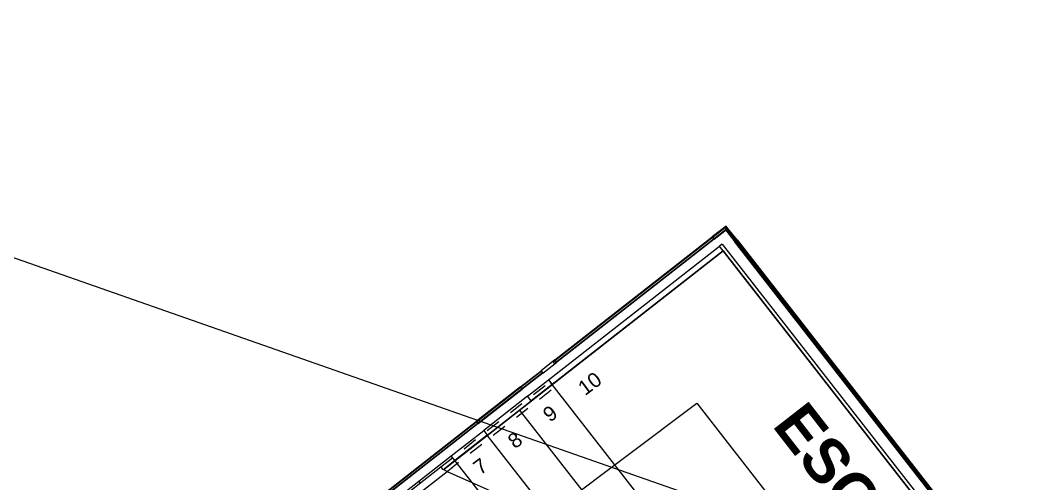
# Model space of a CAD drawing. Extents: x -28.9 to 23.3, y -8.4 to 57.6.
# Drawn here: x -0.41 to 6.45, y 15.28 to 18.44 of the extents above; entities that cross this region are included whole.
import ezdxf

# ---------------------------------------------------------------- set-up
doc = ezdxf.new("R2010")
doc.units = 0
doc.header["$LTSCALE"] = 0.001
doc.linetypes.add('Tiret', pattern=[2.5, 1.25, -1.25])
doc.styles.add('ARIAL', font='arial.ttf')
doc.styles.add('COTE 100', font='arial.ttf', dxfattribs={"height": 0.15})

# ---------------------------------------------------------------- blocks, each defined once
blk = doc.blocks.new('Xref-R1-2018-11')
for p, q in [((9.1783, 7.5308), (-2.3659, 11.5675)), ((7.1224, 10.1654), (7.0278, 10.0915)), ((7.1347, 10.1496), (7.1224, 10.1654)), ((7.1176, 10.1553), (5.9435, 9.2379)), ((5.9496, 9.23), (7.1238, 10.1474)), ((7.0402, 10.0757), (7.1347, 10.1496)), ((7.1246, 10.1544), (7.1167, 10.1482)), ((7.1167, 10.1482), (9.1361, 7.5636)), ((7.1238, 10.1474), (7.1176, 10.1553)), ((7.1347, 10.1496), (7.119, 10.1373)), ((7.119, 10.1373), (7.1805, 10.0585)), ((9.144, 7.5697), (7.1246, 10.1544)), ((7.1963, 10.0708), (7.1347, 10.1496)), ((5.911, 9.1171), (7.0772, 10.0283)), ((5.9551, 9.2533), (7.0278, 10.0915)), ((7.0402, 10.0757), (5.9674, 9.2376)), ((7.0278, 10.0915), (7.0402, 10.0757)), ((7.095, 10.0422), (7.0772, 10.0283)), ((8.5654, 8.1235), (7.0772, 10.0283)), ((7.1017, 9.9969), (7.0772, 10.0283)), ((7.095, 10.0422), (8.5832, 8.1374)), ((7.1805, 10.0585), (7.1963, 10.0708)), ((8.6442, 8.1851), (7.1805, 10.0585)), ((7.1963, 10.0708), (8.66, 8.1974)), ((5.1992, 8.5105), (7.1017, 9.9969)), ((5.7936, 8.9749), (7.1017, 9.9969)), ((7.1017, 9.9969), (5.9355, 9.0857)), ((7.1017, 9.9969), (9.0496, 7.5038)), ((5.9551, 9.2533), (5.8616, 9.1803)), ((5.8739, 9.1645), (5.9674, 9.2376)), ((5.9435, 9.2379), (5.9496, 9.23)), ((5.9674, 9.2376), (5.9551, 9.2533)), ((5.8647, 9.1764), (3.9577, 7.6865)), ((3.9638, 7.6786), (5.8708, 9.1685)), ((5.7198, 9.0695), (5.8616, 9.1803)), ((5.8739, 9.1645), (5.7321, 9.0537)), ((5.8616, 9.1803), (5.8739, 9.1645)), ((5.8708, 9.1685), (5.8647, 9.1764)), ((5.7198, 9.0695), (5.4203, 8.8355)), ((5.7321, 9.0537), (5.7198, 9.0695)), ((5.7691, 9.0063), (5.911, 9.1171)), ((5.9355, 9.0857), (5.7936, 8.9749)), ((5.911, 9.1171), (5.9355, 9.0857)), ((6.8159, 7.9589), (5.9355, 9.0857)), ((6.7848, 7.9986), (5.9355, 9.0857)), ((5.4326, 8.8198), (5.7321, 9.0537)), ((5.7691, 9.0063), (5.4697, 8.7723)), ((5.7936, 8.9749), (5.7691, 9.0063)), ((4.3449, 7.0285), (6.9216, 8.9588)), ((5.4942, 8.741), (5.7936, 8.9749)), ((6.9216, 8.9588), (8.0298, 7.5404)), ((6.4785, 7.9359), (5.7148, 8.9134)), ((6.4785, 7.9359), (5.7148, 8.9134)), ((5.1997, 8.6631), (5.4203, 8.8355)), ((5.4326, 8.8198), (5.212, 8.6474)), ((5.4203, 8.8355), (5.4326, 8.8198)), ((5.249, 8.6), (5.4697, 8.7723)), ((5.4942, 8.741), (5.2736, 8.5686)), ((5.4697, 8.7723), (5.4942, 8.741)), ((5.9033, 8.2173), (5.4942, 8.741)), ((5.9033, 8.2173), (5.4942, 8.741)), ((4.979, 8.4908), (5.1997, 8.6631)), ((5.2027, 8.6592), (5.1997, 8.6631)), ((5.212, 8.6474), (4.9913, 8.475)), ((5.0284, 8.4276), (5.249, 8.6)), ((5.212, 8.6474), (5.2089, 8.6513)), ((5.2736, 8.5686), (5.249, 8.6)), ((8.1814, 8.6149), (9.0496, 7.5038)), ((3.9343, 7.554), (5.1786, 8.5261)), ((5.194, 8.5064), (5.1786, 8.5261)), ((5.2736, 8.5686), (5.1992, 8.5105)), ((5.3902, 8.4192), (5.2736, 8.5686)), ((5.3902, 8.4192), (5.2736, 8.5686)), ((3.9651, 7.5146), (5.2199, 8.4949)), ((4.7802, 8.3354), (4.979, 8.4908)), ((4.9913, 8.475), (4.7925, 8.3197)), ((4.9821, 8.4868), (4.979, 8.4908)), ((4.9913, 8.475), (4.9883, 8.4789)), ((5.2199, 8.4949), (5.194, 8.5064)), ((5.2199, 8.4949), (5.8764, 8.2033)), ((4.8078, 8.2552), (5.0284, 8.4276)), ((5.0375, 8.4159), (5.0284, 8.4276)), ((6.1229, 7.4814), (5.3902, 8.4192))]:
    blk.add_line(p, q)
at = {"linetype": 'Tiret'}
for p, q in [((5.1786, 8.5261), (5.9201, 9.1054)), ((5.2199, 8.4949), (5.9509, 9.066)), ((5.9201, 9.1054), (5.9509, 9.066))]:
    blk.add_line(p, q, dxfattribs=at)
at = {"lineweight": 18, "char_height": 0.1, "width": 25.873028, "attachment_point": 1, "rotation": 36.7063, "line_spacing_factor": 0.8, "style": 'ARIAL'}
for s, insert in [('10', (6.1003, 9.0866)), ('9', (5.8612, 8.9055)), ('8', (5.6221, 8.7243)), ('7', (5.3866, 8.5459))]:
    blk.add_mtext(s, dxfattribs=dict(at, insert=insert))
at = {"insert": (7.6671, 8.991), "char_height": 0.3, "width": 1.472401, "attachment_point": 1, "rotation": 307.90992, "style": 'COTE 100'}
blk.add_mtext('{\\fArial|b1|i0|c0|p34;ESC 4}', dxfattribs=at)

msp = doc.modelspace()

# ---------------------------------------------------------------- block references
at = {"ltscale": 0.01}
msp.add_blockref('Xref-R1-2018-11', (-2.7243, 6.8687), dxfattribs=at)

doc.saveas('drawing.dxf')
